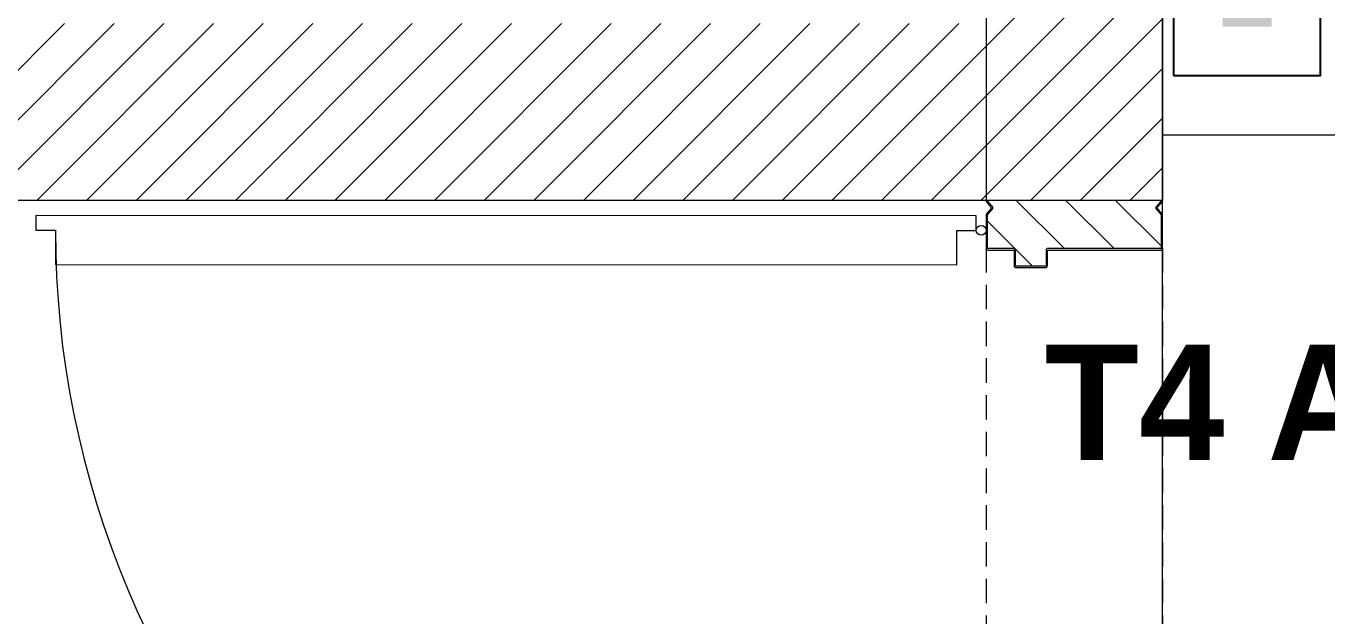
# Model space of a CAD drawing. Header units: centimetres. Extents: x 2738 to 7810, y 2495 to 5758.
# Drawn here: x 4091.4 to 4224.2, y 3330 to 3390.2 of the extents above; entities that cross this region are included whole.
import ezdxf

# ---------------------------------------------------------------- set-up
doc = ezdxf.new("R2010")
doc.units = ezdxf.units.CM
doc.header["$LTSCALE"] = 12.7
doc.linetypes.add('Style de ligne -13', pattern=[0.295276, 0.19685, -0.098425])
for name, color, linetype, lineweight in [('B GÈnÈral', 7, 'Continuous', 5), ('B Général', 7, 'Continuous', 5), ('C ANNOTATIONS-prestations', 7, 'Continuous', 5), ('C ANNOTATIONS-prestations-1', 7, 'Continuous', 5), ('C ANNOTATIONS-texte', 7, 'Continuous', 5), ('prlm-ELEC-CFO', 1, 'Continuous', 25)]:
    doc.layers.add(name, color=color, linetype=linetype, lineweight=lineweight)
doc.styles.add('Eurostile (bold)', font='')
doc.styles.get('Eurostile (bold)').set_extended_font_data('Eurostile', bold=True)
pattern_1 = [(45, (0, 0), (2.4253472, -2.6458333), [])]

# ---------------------------------------------------------------- blocks, each defined once
blk = doc.blocks.new('xi.BSO')
at = {"layer": 'prlm-ELEC-CFO', "lineweight": 5}
blk.add_hatch(color=0, dxfattribs=at).paths.add_polyline_path([(-2.5, -2.5), (2.5, -2.5), (2.5, 2.5), (-2.5, 2.5)])
at = {"layer": 'prlm-ELEC-CFO', "color": 0, "flags": 128}
blk.add_lwpolyline([(-7.5, -7.5), (7.5, -7.5), (7.5, 7.5), (-7.5, 7.5)], close=True, dxfattribs=at)

msp = doc.modelspace()

# ---------------------------------------------------------------- hatches: boundary and pattern name
at = {"layer": 'B GÈnÈral', "linetype": 'Continuous', "lineweight": 5}
h = msp.add_hatch(dxfattribs=at)
h.set_pattern_fill('50_BETON', style=0, pattern_type=2)
h.set_pattern_definition(pattern_1)
h.paths.add_polyline_path([(4207.44, 3671.78), (4189.44, 3671.78), (4189.44, 3372.48), (4207.44, 3372.48)])
h = msp.add_hatch(dxfattribs=at)
h.set_pattern_fill('50_BETON', style=0, pattern_type=2)
h.set_pattern_definition(pattern_1)
h.paths.add_polyline_path([(4189.44, 3372.48), (4189.44, 3390.48), (3875.92, 3390.48), (3857.92, 3372.48)])
h = msp.add_hatch(dxfattribs=at)
h.set_pattern_fill('50_BETON', angle=90, style=0, pattern_type=2)
h.set_pattern_definition([(135, (4198.4424, 3320.882), (2.64583, 2.42535), [])])
edge = h.paths.add_edge_path()
edge.add_line((4207.39, 3372.48), (4206.82, 3371.82))
edge.add_line((4206.82, 3371.82), (4206.81, 3371.81))
edge.add_arc((4206.96, 3371.68), 0.2, 138.9909, 221.0091)
edge.add_line((4206.81, 3371.54), (4206.82, 3371.53))
edge.add_line((4206.82, 3371.53), (4207.3, 3370.98))
edge.add_line((4207.3, 3370.98), (4207.3, 3370.98))
edge.add_arc((4207.26, 3370.95), 0.05, 0, 41.0091, ccw=False)
edge.add_line((4207.31, 3370.95), (4207.31, 3370.94))
edge.add_line((4207.31, 3370.94), (4207.31, 3367.58))
edge.add_line((4207.31, 3367.58), (4207.31, 3367.58))
edge.add_arc((4207.27, 3367.58), 0.0435, 270, 360, ccw=False)
edge.add_line((4207.27, 3367.53), (4195.75, 3367.53))
edge.add_arc((4195.75, 3367.36), 0.174, 90, 180)
edge.add_line((4195.57, 3367.36), (4195.57, 3367.33))
edge.add_line((4195.57, 3367.33), (4195.57, 3365.78))
edge.add_line((4195.57, 3365.78), (4195.57, 3365.78))
edge.add_arc((4195.53, 3365.78), 0.0435, 270, 360, ccw=False)
edge.add_line((4195.53, 3365.73), (4192.49, 3365.73))
edge.add_arc((4192.49, 3365.78), 0.0435, 180, 270, ccw=False)
edge.add_line((4192.44, 3365.78), (4192.44, 3365.78))
edge.add_line((4192.44, 3365.78), (4192.44, 3367.33))
edge.add_line((4192.44, 3367.33), (4192.44, 3367.36))
edge.add_arc((4192.27, 3367.36), 0.174, 0, 90)
edge.add_line((4192.27, 3367.53), (4189.62, 3367.53))
edge.add_arc((4189.62, 3367.58), 0.0435, 180, 270, ccw=False)
edge.add_line((4189.57, 3367.58), (4189.57, 3367.58))
edge.add_line((4189.57, 3367.58), (4189.57, 3370.94))
edge.add_line((4189.57, 3370.94), (4189.57, 3370.95))
edge.add_arc((4189.62, 3370.95), 0.05, 138.9909, 180, ccw=False)
edge.add_line((4189.59, 3370.98), (4189.59, 3370.98))
edge.add_line((4189.59, 3370.98), (4190.07, 3371.53))
edge.add_line((4190.07, 3371.53), (4190.08, 3371.54))
edge.add_arc((4189.93, 3371.68), 0.2, 318.9909, 396.9033)
edge.add_line((4190.09, 3371.8), (4190.08, 3371.81))
edge.add_line((4190.08, 3371.81), (4189.63, 3372.32))
edge.add_line((4189.63, 3372.32), (4189.63, 3372.32))
edge.add_line((4189.63, 3372.32), (4189.49, 3372.48))
edge.add_line((4189.49, 3372.48), (4207.39, 3372.48))
at = {"layer": 'C ANNOTATIONS-prestations-1', "linetype": 'Continuous', "lineweight": 9, "true_color": 0x989898}
h = msp.add_hatch(dxfattribs=at)
h.set_pattern_fill('DALETTES TERRASSE 50X50', color=252, scale=1.406016, style=0, pattern_type=2)
h.set_pattern_definition([(0, (4678, 4152.39), (4e-15, -70.3008), []), (-90, (4678, 4152.39), (70.3008, 0), [])])
h.paths.add_polyline_path([(4337.44, 3228.48), (4207.44, 3228.48), (4207.44, 4282.39), (4659.96, 4282.39), (4659.96, 4330.39), (5019.96, 4330.39), (5019.96, 4687.89), (5150.07, 4687.89), (5150.04, 4282.39), (5611.96, 4282.39), (5611.96, 4152.39), (4337.44, 4152.39)])

# ---------------------------------------------------------------- linework, layer by layer
at = {"layer": 'B Général', "color": 7, "linetype": 'Continuous', "lineweight": 18}
for p, q in [((4189.44, 3671.78), (4189.44, 3372.48)), ((4207.44, 3671.78), (4207.44, 3372.48)), ((3857.92, 3372.48), (4189.44, 3372.48))]:
    msp.add_line(p, q, dxfattribs=at)
at = {"layer": 'B Général', "color": 7, "linetype": 'Continuous', "lineweight": 5}
for p, q in [((4189.44, 3671.78), (4189.44, 3372.48)), ((4207.44, 3671.78), (4207.44, 3372.48)), ((3857.92, 3372.48), (4189.44, 3372.48)), ((4189.44, 3372.48), (4207.44, 3372.48))]:
    msp.add_line(p, q, dxfattribs=at)
at = {"layer": 'B Général', "linetype": 'Style de ligne -13', "lineweight": 5}
for p, q in [((4189.44, 3367.58), (4189.44, 3274.18)), ((4207.44, 3367.58), (4207.44, 3274.18))]:
    msp.add_line(p, q, dxfattribs=at)
at = {"layer": 'B Général', "linetype": 'Continuous', "lineweight": 5, "flags": 128}
msp.add_lwpolyline([(4189.62, 3367.38), (4192.27, 3367.38, -0.414214), (4192.31, 3367.34), (4192.31, 3367.33), (4192.31, 3365.78), (4192.31, 3365.76, 0.414214), (4192.49, 3365.58), (4195.53, 3365.58, 0.414214), (4195.7, 3365.76), (4195.7, 3365.78), (4195.7, 3367.33), (4195.7, 3367.34, -0.414214), (4195.75, 3367.38), (4207.27, 3367.38, 0.414214), (4207.44, 3367.56), (4207.44, 3367.58), (4207.44, 3370.94), (4207.44, 3370.95, 0.18087), (4207.39, 3371.08), (4207.39, 3371.08), (4206.91, 3371.64), (4206.91, 3371.64, -0.373975), (4206.91, 3371.71), (4206.91, 3371.71), (4207.49, 3372.38), (4207.39, 3372.48), (4206.82, 3371.82), (4206.81, 3371.81, 0.373975), (4206.81, 3371.54), (4206.82, 3371.53), (4207.3, 3370.98), (4207.3, 3370.98, -0.18087), (4207.31, 3370.95), (4207.31, 3370.94), (4207.31, 3367.58), (4207.31, 3367.58, -0.414214), (4207.27, 3367.53), (4195.75, 3367.53, 0.414214), (4195.57, 3367.36), (4195.57, 3367.33), (4195.57, 3365.78), (4195.57, 3365.78, -0.414214), (4195.53, 3365.73), (4192.49, 3365.73, -0.414214), (4192.44, 3365.78), (4192.44, 3365.78), (4192.44, 3367.33), (4192.44, 3367.36, 0.414214), (4192.27, 3367.53), (4189.62, 3367.53, -0.414214), (4189.57, 3367.58), (4189.57, 3367.58), (4189.57, 3370.94), (4189.57, 3370.95, -0.18087), (4189.59, 3370.98), (4189.59, 3370.98), (4190.07, 3371.53), (4190.08, 3371.54, 0.353689), (4190.09, 3371.8), (4190.08, 3371.81), (4189.63, 3372.32), (4189.63, 3372.32), (4189.49, 3372.48), (4189.4, 3372.38), (4189.93, 3371.76, -0.385556), (4189.98, 3371.65), (4189.98, 3371.64), (4189.49, 3371.08), (4189.49, 3371.08, 0.18087), (4189.44, 3370.95), (4189.44, 3370.94), (4189.44, 3367.58), (4189.44, 3367.56, 0.414214)], format="xyb", close=True, dxfattribs=at)
at = {"layer": 'B Général', "color": 7, "linetype": 'Continuous', "lineweight": 5, "flags": 128}
msp.add_lwpolyline([(4186.44, 3365.88), (4186.44, 3369.38), (4188.44, 3369.38), (4188.44, 3370.88), (4092.44, 3370.9), (4092.44, 3369.4), (4094.44, 3369.4), (4094.44, 3365.9)], close=True, dxfattribs=at)
at = {"layer": 'B Général', "linetype": 'Continuous', "lineweight": 5}
msp.add_circle((4188.94, 3369.38), 0.5, dxfattribs=at)
at = {"layer": 'B Général', "color": 7, "linetype": 'Continuous', "lineweight": 5}
msp.add_arc((4188.94, 3369.38), 94.5, 180, 271.2323, dxfattribs=at)
at = {"layer": 'C ANNOTATIONS-prestations', "color": 7, "linetype": 'Continuous', "lineweight": 5, "flags": 128}
msp.add_lwpolyline([(4337.44, 3228.48), (4207.44, 3228.48), (4207.44, 4282.39), (4659.96, 4282.39), (4659.96, 4330.39), (5019.96, 4330.39), (5019.96, 4687.89), (5150.07, 4687.89), (5150.04, 4282.39), (5611.96, 4282.39), (5611.96, 4152.39), (4337.44, 4152.39)], close=True, dxfattribs=at)

# ---------------------------------------------------------------- block references
at = {"layer": 'prlm-ELEC-CFO'}
msp.add_blockref('xi.BSO', (4216.08, 3392.67), dxfattribs=at)

# ---------------------------------------------------------------- texts
at = {"layer": 'C ANNOTATIONS-texte', "color": 7, "lineweight": 30, "insert": (4195.43, 3357.72), "char_height": 11.765, "width": 86.2076, "attachment_point": 1, "line_spacing_factor": 0.894142, "style": 'Eurostile (bold)'}
msp.add_mtext('T4 A{\\fEurostile|b0|i0|c0|p0; - 205}', dxfattribs=at)

doc.saveas('drawing.dxf')
